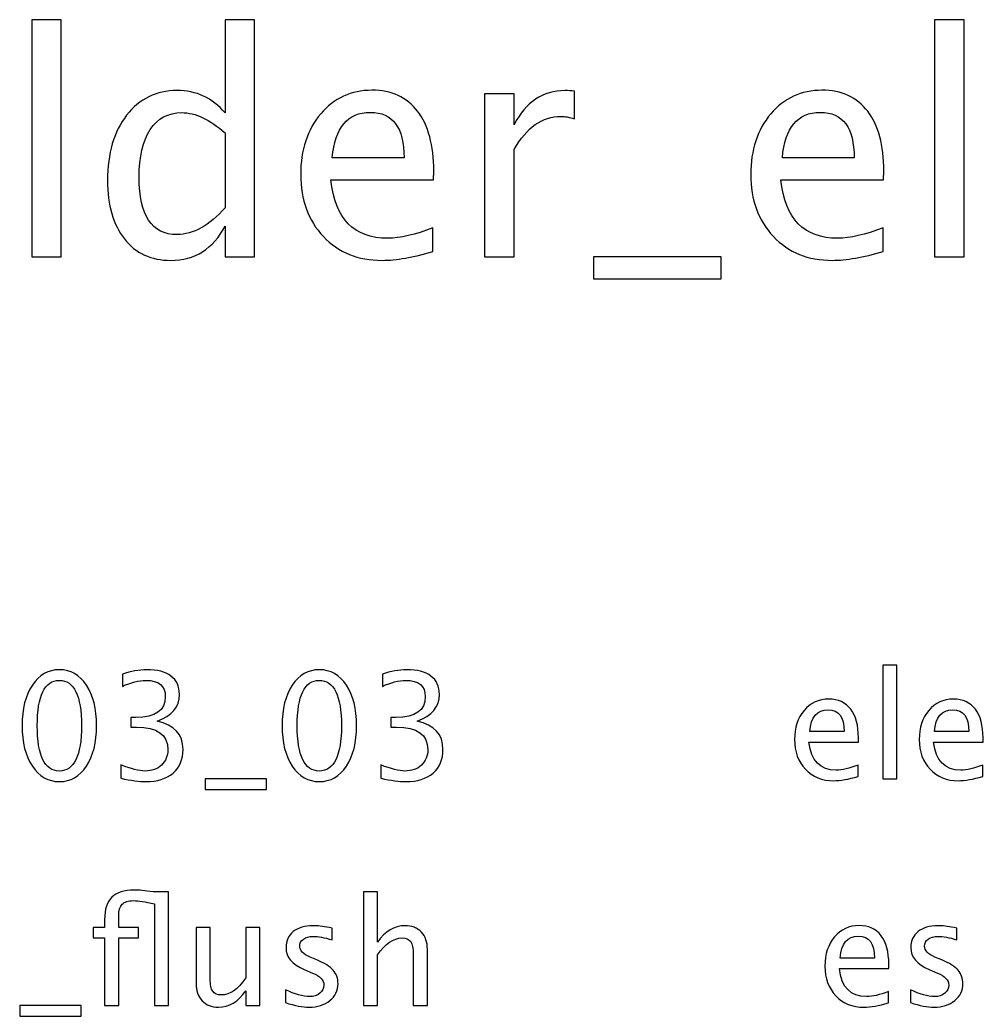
# Model space of a CAD drawing. Header units: centimetres. Extents: x -39.7 to 39.5, y 11.3 to 43.7.
# Drawn here: x -16.45 to -8.15, y 35.13 to 43.71 of the extents above; entities that cross this region are included whole.
import ezdxf

# ---------------------------------------------------------------- set-up
doc = ezdxf.new("R2010")
doc.units = ezdxf.units.CM
doc.header["$MEASUREMENT"] = 0
doc.layers.add('Layer 1', color=7, linetype='Continuous')

msp = doc.modelspace()

# ---------------------------------------------------------------- linework, layer by layer
at = {"layer": 'Layer 1'}
for points, knots in [([(-16.35209, 41.67044), (-16.35209, 41.67044), (-16.35209, 43.71037), (-16.35209, 43.71037), (-16.35209, 43.71037), (-16.35209, 43.71037), (-16.09809, 43.71037), (-16.09809, 43.71037), (-16.09809, 43.71037), (-16.09809, 43.71037), (-16.09809, 41.67044), (-16.09809, 41.67044), (-16.09809, 41.67044), (-16.09809, 41.67044), (-16.35209, 41.67044), (-16.35209, 41.67044)], [0, 0, 0, 0, 0.2, 0.2, 0.2, 0.2, 0.4, 0.4, 0.4, 0.4, 0.6, 0.6, 0.6, 0.6, 1, 1, 1, 1]), ([(-14.68522, 41.67044), (-14.68522, 41.67044), (-14.68522, 41.9337), (-14.68522, 41.9337), (-14.68522, 41.9337), (-14.78885, 41.73703), (-14.94495, 41.63869), (-15.15353, 41.63869), (-15.15353, 41.63869), (-15.32287, 41.63869), (-15.45604, 41.69999), (-15.55305, 41.82302), (-15.55305, 41.82302), (-15.65007, 41.94605), (-15.69858, 42.11406), (-15.69858, 42.32705), (-15.69858, 42.32705), (-15.69858, 42.55988), (-15.64345, 42.74729), (-15.53365, 42.88929), (-15.53365, 42.88929), (-15.42341, 43.03084), (-15.27877, 43.10183), (-15.09929, 43.10183), (-15.09929, 43.10183), (-14.93305, 43.10183), (-14.79458, 43.03833), (-14.68522, 42.91089), (-14.68522, 42.91089), (-14.68522, 42.91089), (-14.68522, 43.71037), (-14.68522, 43.71037), (-14.68522, 43.71037), (-14.68522, 43.71037), (-14.43122, 43.71037), (-14.43122, 43.71037), (-14.43122, 43.71037), (-14.43122, 43.71037), (-14.43122, 41.67044), (-14.43122, 41.67044), (-14.43122, 41.67044), (-14.43122, 41.67044), (-14.68522, 41.67044), (-14.68522, 41.67044)], [0, 0, 0, 0, 0.0833333, 0.0833333, 0.0833333, 0.0833333, 0.1666667, 0.1666667, 0.1666667, 0.1666667, 0.25, 0.25, 0.25, 0.25, 0.3333333, 0.3333333, 0.3333333, 0.3333333, 0.4166667, 0.4166667, 0.4166667, 0.4166667, 0.5, 0.5, 0.5, 0.5, 0.5833333, 0.5833333, 0.5833333, 0.5833333, 0.6666667, 0.6666667, 0.6666667, 0.6666667, 0.75, 0.75, 0.75, 0.75, 0.8333333, 0.8333333, 0.8333333, 0.8333333, 1, 1, 1, 1]), ([(-8.5685, 41.67044), (-8.5685, 41.67044), (-8.5685, 43.71037), (-8.5685, 43.71037), (-8.5685, 43.71037), (-8.5685, 43.71037), (-8.3145, 43.71037), (-8.3145, 43.71037), (-8.3145, 43.71037), (-8.3145, 43.71037), (-8.3145, 41.67044), (-8.3145, 41.67044), (-8.3145, 41.67044), (-8.3145, 41.67044), (-8.5685, 41.67044), (-8.5685, 41.67044)], [0, 0, 0, 0, 0.2, 0.2, 0.2, 0.2, 0.4, 0.4, 0.4, 0.4, 0.6, 0.6, 0.6, 0.6, 1, 1, 1, 1]), ([(-12.89311, 41.71542), (-13.06377, 41.66427), (-13.20973, 41.63869), (-13.33144, 41.63869), (-13.33144, 41.63869), (-13.53914, 41.63869), (-13.70803, 41.70748), (-13.83811, 41.84462), (-13.83811, 41.84462), (-13.9682, 41.98177), (-14.03347, 42.15948), (-14.03347, 42.3782), (-14.03347, 42.3782), (-14.03347, 42.59031), (-13.97614, 42.76449), (-13.86105, 42.90075), (-13.86105, 42.90075), (-13.74595, 43.03657), (-13.59867, 43.10448), (-13.41919, 43.10448), (-13.41919, 43.10448), (-13.24942, 43.10448), (-13.11801, 43.04407), (-13.0254, 42.92324), (-13.0254, 42.92324), (-12.9328, 42.80241), (-12.8865, 42.63132), (-12.8865, 42.40951), (-12.8865, 42.40951), (-12.8865, 42.40951), (-12.88782, 42.3319), (-12.88782, 42.3319), (-12.88782, 42.3319), (-12.88782, 42.3319), (-13.77417, 42.3319), (-13.77417, 42.3319), (-13.77417, 42.3319), (-13.73713, 41.99676), (-13.57353, 41.82919), (-13.28381, 41.82919), (-13.28381, 41.82919), (-13.17754, 41.82919), (-13.04745, 41.85918), (-12.89311, 41.91915), (-12.89311, 41.91915), (-12.89311, 41.91915), (-12.89311, 41.71542), (-12.89311, 41.71542)], [0, 0, 0, 0, 0.0769231, 0.0769231, 0.0769231, 0.0769231, 0.1538462, 0.1538462, 0.1538462, 0.1538462, 0.2307692, 0.2307692, 0.2307692, 0.2307692, 0.3076923, 0.3076923, 0.3076923, 0.3076923, 0.3846154, 0.3846154, 0.3846154, 0.3846154, 0.4615385, 0.4615385, 0.4615385, 0.4615385, 0.5384615, 0.5384615, 0.5384615, 0.5384615, 0.6153846, 0.6153846, 0.6153846, 0.6153846, 0.6923077, 0.6923077, 0.6923077, 0.6923077, 0.7692308, 0.7692308, 0.7692308, 0.7692308, 0.8461538, 0.8461538, 0.8461538, 0.8461538, 1, 1, 1, 1]), ([(-12.44817, 41.67044), (-12.44817, 41.67044), (-12.44817, 43.07273), (-12.44817, 43.07273), (-12.44817, 43.07273), (-12.44817, 43.07273), (-12.19417, 43.07273), (-12.19417, 43.07273), (-12.19417, 43.07273), (-12.19417, 43.07273), (-12.19417, 42.80771), (-12.19417, 42.80771), (-12.19417, 42.80771), (-12.09319, 43.00394), (-11.94679, 43.10183), (-11.75452, 43.10183), (-11.75452, 43.10183), (-11.7285, 43.10183), (-11.70116, 43.09963), (-11.67294, 43.09522), (-11.67294, 43.09522), (-11.67294, 43.09522), (-11.67294, 42.85754), (-11.67294, 42.85754), (-11.67294, 42.85754), (-11.71704, 42.87209), (-11.75584, 42.87958), (-11.78936, 42.87958), (-11.78936, 42.87958), (-11.95075, 42.87958), (-12.08569, 42.78433), (-12.19417, 42.59339), (-12.19417, 42.59339), (-12.19417, 42.59339), (-12.19417, 41.67044), (-12.19417, 41.67044), (-12.19417, 41.67044), (-12.19417, 41.67044), (-12.44817, 41.67044), (-12.44817, 41.67044)], [0, 0, 0, 0, 0.0909091, 0.0909091, 0.0909091, 0.0909091, 0.1818182, 0.1818182, 0.1818182, 0.1818182, 0.2727273, 0.2727273, 0.2727273, 0.2727273, 0.3636364, 0.3636364, 0.3636364, 0.3636364, 0.4545455, 0.4545455, 0.4545455, 0.4545455, 0.5454545, 0.5454545, 0.5454545, 0.5454545, 0.6363636, 0.6363636, 0.6363636, 0.6363636, 0.7272727, 0.7272727, 0.7272727, 0.7272727, 0.8181818, 0.8181818, 0.8181818, 0.8181818, 1, 1, 1, 1]), ([(-9.01344, 41.71542), (-9.1841, 41.66427), (-9.33006, 41.63869), (-9.45177, 41.63869), (-9.45177, 41.63869), (-9.65947, 41.63869), (-9.82836, 41.70748), (-9.95844, 41.84462), (-9.95844, 41.84462), (-10.08853, 41.98177), (-10.1538, 42.15948), (-10.1538, 42.3782), (-10.1538, 42.3782), (-10.1538, 42.59031), (-10.09647, 42.76449), (-9.98138, 42.90075), (-9.98138, 42.90075), (-9.86628, 43.03657), (-9.719, 43.10448), (-9.53952, 43.10448), (-9.53952, 43.10448), (-9.36975, 43.10448), (-9.23834, 43.04407), (-9.14573, 42.92324), (-9.14573, 42.92324), (-9.05313, 42.80241), (-9.00683, 42.63132), (-9.00683, 42.40951), (-9.00683, 42.40951), (-9.00683, 42.40951), (-9.00815, 42.3319), (-9.00815, 42.3319), (-9.00815, 42.3319), (-9.00815, 42.3319), (-9.8945, 42.3319), (-9.8945, 42.3319), (-9.8945, 42.3319), (-9.85746, 41.99676), (-9.69386, 41.82919), (-9.40414, 41.82919), (-9.40414, 41.82919), (-9.29787, 41.82919), (-9.16778, 41.85918), (-9.01344, 41.91915), (-9.01344, 41.91915), (-9.01344, 41.91915), (-9.01344, 41.71542), (-9.01344, 41.71542)], [0, 0, 0, 0, 0.0769231, 0.0769231, 0.0769231, 0.0769231, 0.1538462, 0.1538462, 0.1538462, 0.1538462, 0.2307692, 0.2307692, 0.2307692, 0.2307692, 0.3076923, 0.3076923, 0.3076923, 0.3076923, 0.3846154, 0.3846154, 0.3846154, 0.3846154, 0.4615385, 0.4615385, 0.4615385, 0.4615385, 0.5384615, 0.5384615, 0.5384615, 0.5384615, 0.6153846, 0.6153846, 0.6153846, 0.6153846, 0.6923077, 0.6923077, 0.6923077, 0.6923077, 0.7692308, 0.7692308, 0.7692308, 0.7692308, 0.8461538, 0.8461538, 0.8461538, 0.8461538, 1, 1, 1, 1]), ([(-14.68522, 42.73715), (-14.81707, 42.85313), (-14.94187, 42.91133), (-15.06005, 42.91133), (-15.06005, 42.91133), (-15.17646, 42.91133), (-15.26642, 42.86283), (-15.33036, 42.76537), (-15.33036, 42.76537), (-15.3943, 42.66836), (-15.42605, 42.53078), (-15.42605, 42.35262), (-15.42605, 42.35262), (-15.42605, 42.02498), (-15.31758, 41.86094), (-15.10018, 41.86094), (-15.10018, 41.86094), (-14.95907, 41.86094), (-14.8206, 41.93811), (-14.68522, 42.09201), (-14.68522, 42.09201), (-14.68522, 42.09201), (-14.68522, 42.73715), (-14.68522, 42.73715)], [0, 0, 0, 0, 0.1428571, 0.1428571, 0.1428571, 0.1428571, 0.2857143, 0.2857143, 0.2857143, 0.2857143, 0.4285714, 0.4285714, 0.4285714, 0.4285714, 0.5714286, 0.5714286, 0.5714286, 0.5714286, 0.7142857, 0.7142857, 0.7142857, 0.7142857, 1, 1, 1, 1]), ([(-13.76094, 42.5224), (-13.76094, 42.5224), (-13.14182, 42.5224), (-13.14182, 42.5224), (-13.14182, 42.5224), (-13.14182, 42.78345), (-13.23928, 42.91398), (-13.43374, 42.91398), (-13.43374, 42.91398), (-13.62954, 42.91398), (-13.73846, 42.78345), (-13.76094, 42.5224)], [0, 0, 0, 0, 0.25, 0.25, 0.25, 0.25, 0.5, 0.5, 0.5, 0.5, 1, 1, 1, 1]), ([(-9.88127, 42.5224), (-9.88127, 42.5224), (-9.26215, 42.5224), (-9.26215, 42.5224), (-9.26215, 42.5224), (-9.26215, 42.78345), (-9.35961, 42.91398), (-9.55407, 42.91398), (-9.55407, 42.91398), (-9.74987, 42.91398), (-9.85879, 42.78345), (-9.88127, 42.5224)], [0, 0, 0, 0, 0.25, 0.25, 0.25, 0.25, 0.5, 0.5, 0.5, 0.5, 1, 1, 1, 1]), ([(-11.50846, 41.47994), (-11.50846, 41.47994), (-11.50846, 41.67044), (-11.50846, 41.67044), (-11.50846, 41.67044), (-11.50846, 41.67044), (-10.40779, 41.67044), (-10.40779, 41.67044), (-10.40779, 41.67044), (-10.40779, 41.67044), (-10.40779, 41.47994), (-10.40779, 41.47994), (-10.40779, 41.47994), (-10.40779, 41.47994), (-11.50846, 41.47994), (-11.50846, 41.47994)], [0, 0, 0, 0, 0.2, 0.2, 0.2, 0.2, 0.4, 0.4, 0.4, 0.4, 0.6, 0.6, 0.6, 0.6, 1, 1, 1, 1]), ([(-16.1139, 37.14758), (-16.21021, 37.14758), (-16.28789, 37.19182), (-16.34673, 37.28008), (-16.34673, 37.28008), (-16.40579, 37.36835), (-16.43521, 37.48477), (-16.43521, 37.62955), (-16.43521, 37.62955), (-16.43521, 37.77433), (-16.40579, 37.89074), (-16.34673, 37.97901), (-16.34673, 37.97901), (-16.28789, 38.06727), (-16.21021, 38.11151), (-16.1139, 38.11151), (-16.1139, 38.11151), (-16.01717, 38.11151), (-15.93949, 38.06748), (-15.88064, 37.97943), (-15.88064, 37.97943), (-15.82201, 37.89138), (-15.79259, 37.77475), (-15.79259, 37.62955), (-15.79259, 37.62955), (-15.79259, 37.48477), (-15.82201, 37.36835), (-15.88064, 37.28008), (-15.88064, 37.28008), (-15.93949, 37.19182), (-16.01717, 37.14758), (-16.1139, 37.14758)], [0, 0, 0, 0, 0.1111111, 0.1111111, 0.1111111, 0.1111111, 0.2222222, 0.2222222, 0.2222222, 0.2222222, 0.3333333, 0.3333333, 0.3333333, 0.3333333, 0.4444444, 0.4444444, 0.4444444, 0.4444444, 0.5555556, 0.5555556, 0.5555556, 0.5555556, 0.6666667, 0.6666667, 0.6666667, 0.6666667, 0.7777778, 0.7777778, 0.7777778, 0.7777778, 1, 1, 1, 1]), ([(-15.58262, 37.17679), (-15.58262, 37.17679), (-15.58262, 37.29109), (-15.58262, 37.29109), (-15.58262, 37.29109), (-15.49541, 37.25638), (-15.42704, 37.23902), (-15.37688, 37.23902), (-15.37688, 37.23902), (-15.31782, 37.23902), (-15.2702, 37.25595), (-15.23358, 37.29003), (-15.23358, 37.29003), (-15.19696, 37.32411), (-15.17876, 37.36856), (-15.17876, 37.42317), (-15.17876, 37.42317), (-15.17876, 37.55271), (-15.26893, 37.61748), (-15.44927, 37.61748), (-15.44927, 37.61748), (-15.44927, 37.61748), (-15.49753, 37.61748), (-15.49753, 37.61748), (-15.49753, 37.61748), (-15.49753, 37.61748), (-15.49753, 37.6994), (-15.49753, 37.6994), (-15.49753, 37.6994), (-15.49753, 37.6994), (-15.45477, 37.70003), (-15.45477, 37.70003), (-15.45477, 37.70003), (-15.28523, 37.70003), (-15.20035, 37.75972), (-15.20035, 37.87931), (-15.20035, 37.87931), (-15.20035, 37.97308), (-15.25665, 38.02007), (-15.36905, 38.02007), (-15.36905, 38.02007), (-15.42937, 38.02007), (-15.49626, 38.00271), (-15.56992, 37.968), (-15.56992, 37.968), (-15.56992, 37.968), (-15.56992, 38.07468), (-15.56992, 38.07468), (-15.56992, 38.07468), (-15.49774, 38.09923), (-15.4281, 38.11151), (-15.36122, 38.11151), (-15.36122, 38.11151), (-15.2702, 38.11151), (-15.20014, 38.09331), (-15.15145, 38.0569), (-15.15145, 38.0569), (-15.10277, 38.02071), (-15.07843, 37.968), (-15.07843, 37.899), (-15.07843, 37.899), (-15.07843, 37.79126), (-15.14214, 37.71442), (-15.26978, 37.6687), (-15.26978, 37.6687), (-15.12182, 37.6342), (-15.04795, 37.55313), (-15.04795, 37.42508), (-15.04795, 37.42508), (-15.04795, 37.33872), (-15.07652, 37.27077), (-15.13346, 37.22145), (-15.13346, 37.22145), (-15.1904, 37.17213), (-15.26872, 37.14758), (-15.3682, 37.14758), (-15.3682, 37.14758), (-15.42493, 37.14758), (-15.49626, 37.15732), (-15.58262, 37.17679)], [0, 0, 0, 0, 0.047619, 0.047619, 0.047619, 0.047619, 0.0952381, 0.0952381, 0.0952381, 0.0952381, 0.1428571, 0.1428571, 0.1428571, 0.1428571, 0.1904762, 0.1904762, 0.1904762, 0.1904762, 0.2380952, 0.2380952, 0.2380952, 0.2380952, 0.2857143, 0.2857143, 0.2857143, 0.2857143, 0.3333333, 0.3333333, 0.3333333, 0.3333333, 0.3809524, 0.3809524, 0.3809524, 0.3809524, 0.4285714, 0.4285714, 0.4285714, 0.4285714, 0.4761905, 0.4761905, 0.4761905, 0.4761905, 0.5238095, 0.5238095, 0.5238095, 0.5238095, 0.5714286, 0.5714286, 0.5714286, 0.5714286, 0.6190476, 0.6190476, 0.6190476, 0.6190476, 0.6666667, 0.6666667, 0.6666667, 0.6666667, 0.7142857, 0.7142857, 0.7142857, 0.7142857, 0.7619048, 0.7619048, 0.7619048, 0.7619048, 0.8095238, 0.8095238, 0.8095238, 0.8095238, 0.8571429, 0.8571429, 0.8571429, 0.8571429, 0.9047619, 0.9047619, 0.9047619, 0.9047619, 1, 1, 1, 1]), ([(-13.87278, 37.14758), (-13.96909, 37.14758), (-14.04677, 37.19182), (-14.10561, 37.28008), (-14.10561, 37.28008), (-14.16467, 37.36835), (-14.19409, 37.48477), (-14.19409, 37.62955), (-14.19409, 37.62955), (-14.19409, 37.77433), (-14.16467, 37.89074), (-14.10561, 37.97901), (-14.10561, 37.97901), (-14.04677, 38.06727), (-13.96909, 38.11151), (-13.87278, 38.11151), (-13.87278, 38.11151), (-13.77605, 38.11151), (-13.69837, 38.06748), (-13.63952, 37.97943), (-13.63952, 37.97943), (-13.58089, 37.89138), (-13.55147, 37.77475), (-13.55147, 37.62955), (-13.55147, 37.62955), (-13.55147, 37.48477), (-13.58089, 37.36835), (-13.63952, 37.28008), (-13.63952, 37.28008), (-13.69837, 37.19182), (-13.77605, 37.14758), (-13.87278, 37.14758)], [0, 0, 0, 0, 0.1111111, 0.1111111, 0.1111111, 0.1111111, 0.2222222, 0.2222222, 0.2222222, 0.2222222, 0.3333333, 0.3333333, 0.3333333, 0.3333333, 0.4444444, 0.4444444, 0.4444444, 0.4444444, 0.5555556, 0.5555556, 0.5555556, 0.5555556, 0.6666667, 0.6666667, 0.6666667, 0.6666667, 0.7777778, 0.7777778, 0.7777778, 0.7777778, 1, 1, 1, 1]), ([(-13.3415, 37.17679), (-13.3415, 37.17679), (-13.3415, 37.29109), (-13.3415, 37.29109), (-13.3415, 37.29109), (-13.25429, 37.25638), (-13.18592, 37.23902), (-13.13576, 37.23902), (-13.13576, 37.23902), (-13.0767, 37.23902), (-13.02908, 37.25595), (-12.99246, 37.29003), (-12.99246, 37.29003), (-12.95584, 37.32411), (-12.93764, 37.36856), (-12.93764, 37.42317), (-12.93764, 37.42317), (-12.93764, 37.55271), (-13.02781, 37.61748), (-13.20815, 37.61748), (-13.20815, 37.61748), (-13.20815, 37.61748), (-13.25641, 37.61748), (-13.25641, 37.61748), (-13.25641, 37.61748), (-13.25641, 37.61748), (-13.25641, 37.6994), (-13.25641, 37.6994), (-13.25641, 37.6994), (-13.25641, 37.6994), (-13.21365, 37.70003), (-13.21365, 37.70003), (-13.21365, 37.70003), (-13.04411, 37.70003), (-12.95923, 37.75972), (-12.95923, 37.87931), (-12.95923, 37.87931), (-12.95923, 37.97308), (-13.01553, 38.02007), (-13.12793, 38.02007), (-13.12793, 38.02007), (-13.18825, 38.02007), (-13.25514, 38.00271), (-13.3288, 37.968), (-13.3288, 37.968), (-13.3288, 37.968), (-13.3288, 38.07468), (-13.3288, 38.07468), (-13.3288, 38.07468), (-13.25662, 38.09923), (-13.18698, 38.11151), (-13.1201, 38.11151), (-13.1201, 38.11151), (-13.02908, 38.11151), (-12.95902, 38.09331), (-12.91033, 38.0569), (-12.91033, 38.0569), (-12.86165, 38.02071), (-12.83731, 37.968), (-12.83731, 37.899), (-12.83731, 37.899), (-12.83731, 37.79126), (-12.90102, 37.71442), (-13.02866, 37.6687), (-13.02866, 37.6687), (-12.8807, 37.6342), (-12.80683, 37.55313), (-12.80683, 37.42508), (-12.80683, 37.42508), (-12.80683, 37.33872), (-12.8354, 37.27077), (-12.89234, 37.22145), (-12.89234, 37.22145), (-12.94928, 37.17213), (-13.0276, 37.14758), (-13.12708, 37.14758), (-13.12708, 37.14758), (-13.18381, 37.14758), (-13.25514, 37.15732), (-13.3415, 37.17679)], [0, 0, 0, 0, 0.047619, 0.047619, 0.047619, 0.047619, 0.0952381, 0.0952381, 0.0952381, 0.0952381, 0.1428571, 0.1428571, 0.1428571, 0.1428571, 0.1904762, 0.1904762, 0.1904762, 0.1904762, 0.2380952, 0.2380952, 0.2380952, 0.2380952, 0.2857143, 0.2857143, 0.2857143, 0.2857143, 0.3333333, 0.3333333, 0.3333333, 0.3333333, 0.3809524, 0.3809524, 0.3809524, 0.3809524, 0.4285714, 0.4285714, 0.4285714, 0.4285714, 0.4761905, 0.4761905, 0.4761905, 0.4761905, 0.5238095, 0.5238095, 0.5238095, 0.5238095, 0.5714286, 0.5714286, 0.5714286, 0.5714286, 0.6190476, 0.6190476, 0.6190476, 0.6190476, 0.6666667, 0.6666667, 0.6666667, 0.6666667, 0.7142857, 0.7142857, 0.7142857, 0.7142857, 0.7619048, 0.7619048, 0.7619048, 0.7619048, 0.8095238, 0.8095238, 0.8095238, 0.8095238, 0.8571429, 0.8571429, 0.8571429, 0.8571429, 0.9047619, 0.9047619, 0.9047619, 0.9047619, 1, 1, 1, 1]), ([(-9.01509, 37.17044), (-9.01509, 37.17044), (-9.01509, 38.14961), (-9.01509, 38.14961), (-9.01509, 38.14961), (-9.01509, 38.14961), (-8.89317, 38.14961), (-8.89317, 38.14961), (-8.89317, 38.14961), (-8.89317, 38.14961), (-8.89317, 37.17044), (-8.89317, 37.17044), (-8.89317, 37.17044), (-8.89317, 37.17044), (-9.01509, 37.17044), (-9.01509, 37.17044)], [0, 0, 0, 0, 0.2, 0.2, 0.2, 0.2, 0.4, 0.4, 0.4, 0.4, 0.6, 0.6, 0.6, 0.6, 1, 1, 1, 1]), ([(-16.11411, 37.23902), (-15.9869, 37.23902), (-15.9234, 37.3692), (-15.9234, 37.62955), (-15.9234, 37.62955), (-15.9234, 37.8899), (-15.9869, 38.02007), (-16.11411, 38.02007), (-16.11411, 38.02007), (-16.2409, 38.02007), (-16.3044, 37.8899), (-16.3044, 37.62955), (-16.3044, 37.62955), (-16.3044, 37.3692), (-16.2409, 37.23902), (-16.11411, 37.23902)], [0, 0, 0, 0, 0.2, 0.2, 0.2, 0.2, 0.4, 0.4, 0.4, 0.4, 0.6, 0.6, 0.6, 0.6, 1, 1, 1, 1]), ([(-13.87299, 37.23902), (-13.74578, 37.23902), (-13.68228, 37.3692), (-13.68228, 37.62955), (-13.68228, 37.62955), (-13.68228, 37.8899), (-13.74578, 38.02007), (-13.87299, 38.02007), (-13.87299, 38.02007), (-13.99978, 38.02007), (-14.06328, 37.8899), (-14.06328, 37.62955), (-14.06328, 37.62955), (-14.06328, 37.3692), (-13.99978, 37.23902), (-13.87299, 37.23902)], [0, 0, 0, 0, 0.2, 0.2, 0.2, 0.2, 0.4, 0.4, 0.4, 0.4, 0.6, 0.6, 0.6, 0.6, 1, 1, 1, 1]), ([(-9.22866, 37.19203), (-9.31057, 37.16748), (-9.38064, 37.1552), (-9.43906, 37.1552), (-9.43906, 37.1552), (-9.53875, 37.1552), (-9.61982, 37.18822), (-9.68226, 37.25405), (-9.68226, 37.25405), (-9.7447, 37.31988), (-9.77603, 37.40518), (-9.77603, 37.51017), (-9.77603, 37.51017), (-9.77603, 37.61198), (-9.74851, 37.69559), (-9.69327, 37.76099), (-9.69327, 37.76099), (-9.63802, 37.82618), (-9.56733, 37.85878), (-9.48118, 37.85878), (-9.48118, 37.85878), (-9.39969, 37.85878), (-9.33661, 37.82978), (-9.29216, 37.77179), (-9.29216, 37.77179), (-9.24771, 37.71379), (-9.22548, 37.63166), (-9.22548, 37.52519), (-9.22548, 37.52519), (-9.22548, 37.52519), (-9.22612, 37.48794), (-9.22612, 37.48794), (-9.22612, 37.48794), (-9.22612, 37.48794), (-9.65157, 37.48794), (-9.65157, 37.48794), (-9.65157, 37.48794), (-9.63379, 37.32707), (-9.55526, 37.24664), (-9.4162, 37.24664), (-9.4162, 37.24664), (-9.36518, 37.24664), (-9.30274, 37.26103), (-9.22866, 37.28982), (-9.22866, 37.28982), (-9.22866, 37.28982), (-9.22866, 37.19203), (-9.22866, 37.19203)], [0, 0, 0, 0, 0.0769231, 0.0769231, 0.0769231, 0.0769231, 0.1538462, 0.1538462, 0.1538462, 0.1538462, 0.2307692, 0.2307692, 0.2307692, 0.2307692, 0.3076923, 0.3076923, 0.3076923, 0.3076923, 0.3846154, 0.3846154, 0.3846154, 0.3846154, 0.4615385, 0.4615385, 0.4615385, 0.4615385, 0.5384615, 0.5384615, 0.5384615, 0.5384615, 0.6153846, 0.6153846, 0.6153846, 0.6153846, 0.6923077, 0.6923077, 0.6923077, 0.6923077, 0.7692308, 0.7692308, 0.7692308, 0.7692308, 0.8461538, 0.8461538, 0.8461538, 0.8461538, 1, 1, 1, 1]), ([(-8.15403, 37.19203), (-8.23594, 37.16748), (-8.30601, 37.1552), (-8.36443, 37.1552), (-8.36443, 37.1552), (-8.46412, 37.1552), (-8.54519, 37.18822), (-8.60763, 37.25405), (-8.60763, 37.25405), (-8.67007, 37.31988), (-8.7014, 37.40518), (-8.7014, 37.51017), (-8.7014, 37.51017), (-8.7014, 37.61198), (-8.67388, 37.69559), (-8.61864, 37.76099), (-8.61864, 37.76099), (-8.56339, 37.82618), (-8.4927, 37.85878), (-8.40655, 37.85878), (-8.40655, 37.85878), (-8.32506, 37.85878), (-8.26198, 37.82978), (-8.21753, 37.77179), (-8.21753, 37.77179), (-8.17308, 37.71379), (-8.15085, 37.63166), (-8.15085, 37.52519), (-8.15085, 37.52519), (-8.15085, 37.52519), (-8.15149, 37.48794), (-8.15149, 37.48794), (-8.15149, 37.48794), (-8.15149, 37.48794), (-8.57694, 37.48794), (-8.57694, 37.48794), (-8.57694, 37.48794), (-8.55916, 37.32707), (-8.48063, 37.24664), (-8.34157, 37.24664), (-8.34157, 37.24664), (-8.29055, 37.24664), (-8.22811, 37.26103), (-8.15403, 37.28982), (-8.15403, 37.28982), (-8.15403, 37.28982), (-8.15403, 37.19203), (-8.15403, 37.19203)], [0, 0, 0, 0, 0.0769231, 0.0769231, 0.0769231, 0.0769231, 0.1538462, 0.1538462, 0.1538462, 0.1538462, 0.2307692, 0.2307692, 0.2307692, 0.2307692, 0.3076923, 0.3076923, 0.3076923, 0.3076923, 0.3846154, 0.3846154, 0.3846154, 0.3846154, 0.4615385, 0.4615385, 0.4615385, 0.4615385, 0.5384615, 0.5384615, 0.5384615, 0.5384615, 0.6153846, 0.6153846, 0.6153846, 0.6153846, 0.6923077, 0.6923077, 0.6923077, 0.6923077, 0.7692308, 0.7692308, 0.7692308, 0.7692308, 0.8461538, 0.8461538, 0.8461538, 0.8461538, 1, 1, 1, 1]), ([(-9.64522, 37.57938), (-9.64522, 37.57938), (-9.34804, 37.57938), (-9.34804, 37.57938), (-9.34804, 37.57938), (-9.34804, 37.70469), (-9.39482, 37.76734), (-9.48816, 37.76734), (-9.48816, 37.76734), (-9.58214, 37.76734), (-9.63442, 37.70469), (-9.64522, 37.57938)], [0, 0, 0, 0, 0.25, 0.25, 0.25, 0.25, 0.5, 0.5, 0.5, 0.5, 1, 1, 1, 1]), ([(-8.57059, 37.57938), (-8.57059, 37.57938), (-8.27341, 37.57938), (-8.27341, 37.57938), (-8.27341, 37.57938), (-8.27341, 37.70469), (-8.32019, 37.76734), (-8.41353, 37.76734), (-8.41353, 37.76734), (-8.50751, 37.76734), (-8.55979, 37.70469), (-8.57059, 37.57938)], [0, 0, 0, 0, 0.25, 0.25, 0.25, 0.25, 0.5, 0.5, 0.5, 0.5, 1, 1, 1, 1]), ([(-14.85576, 37.079), (-14.85576, 37.079), (-14.85576, 37.17044), (-14.85576, 37.17044), (-14.85576, 37.17044), (-14.85576, 37.17044), (-14.32744, 37.17044), (-14.32744, 37.17044), (-14.32744, 37.17044), (-14.32744, 37.17044), (-14.32744, 37.079), (-14.32744, 37.079), (-14.32744, 37.079), (-14.32744, 37.079), (-14.85576, 37.079), (-14.85576, 37.079)], [0, 0, 0, 0, 0.2, 0.2, 0.2, 0.2, 0.4, 0.4, 0.4, 0.4, 0.6, 0.6, 0.6, 0.6, 1, 1, 1, 1]), ([(-15.72359, 35.21887), (-15.72359, 35.21887), (-15.72359, 35.80053), (-15.72359, 35.80053), (-15.72359, 35.80053), (-15.72359, 35.80053), (-15.82286, 35.80053), (-15.82286, 35.80053), (-15.82286, 35.80053), (-15.82286, 35.80053), (-15.82286, 35.89197), (-15.82286, 35.89197), (-15.82286, 35.89197), (-15.82286, 35.89197), (-15.72359, 35.89197), (-15.72359, 35.89197), (-15.72359, 35.89197), (-15.72359, 35.89197), (-15.72359, 35.96076), (-15.72359, 35.96076), (-15.72359, 35.96076), (-15.72359, 36.04776), (-15.70285, 36.11147), (-15.66157, 36.15211), (-15.66157, 36.15211), (-15.6203, 36.19296), (-15.55574, 36.21328), (-15.46811, 36.21328), (-15.46811, 36.21328), (-15.43022, 36.21328), (-15.37603, 36.2082), (-15.30576, 36.19804), (-15.30576, 36.19804), (-15.30576, 36.19804), (-15.17241, 36.19804), (-15.17241, 36.19804), (-15.17241, 36.19804), (-15.17241, 36.19804), (-15.17241, 35.21887), (-15.17241, 35.21887), (-15.17241, 35.21887), (-15.17241, 35.21887), (-15.29433, 35.21887), (-15.29433, 35.21887), (-15.29433, 35.21887), (-15.29433, 35.21887), (-15.29433, 36.0939), (-15.29433, 36.0939), (-15.29433, 36.0939), (-15.37328, 36.11253), (-15.43361, 36.12184), (-15.47509, 36.12184), (-15.47509, 36.12184), (-15.52039, 36.12184), (-15.55277, 36.11168), (-15.57246, 36.09136), (-15.57246, 36.09136), (-15.59193, 36.07104), (-15.60167, 36.03717), (-15.60167, 35.98955), (-15.60167, 35.98955), (-15.60167, 35.98955), (-15.60167, 35.89197), (-15.60167, 35.89197), (-15.60167, 35.89197), (-15.60167, 35.89197), (-15.43276, 35.89197), (-15.43276, 35.89197), (-15.43276, 35.89197), (-15.43276, 35.89197), (-15.43276, 35.80053), (-15.43276, 35.80053), (-15.43276, 35.80053), (-15.43276, 35.80053), (-15.60167, 35.80053), (-15.60167, 35.80053), (-15.60167, 35.80053), (-15.60167, 35.80053), (-15.60167, 35.21887), (-15.60167, 35.21887), (-15.60167, 35.21887), (-15.60167, 35.21887), (-15.72359, 35.21887), (-15.72359, 35.21887)], [0, 0, 0, 0, 0.0454545, 0.0454545, 0.0454545, 0.0454545, 0.0909091, 0.0909091, 0.0909091, 0.0909091, 0.1363636, 0.1363636, 0.1363636, 0.1363636, 0.1818182, 0.1818182, 0.1818182, 0.1818182, 0.2272727, 0.2272727, 0.2272727, 0.2272727, 0.2727273, 0.2727273, 0.2727273, 0.2727273, 0.3181818, 0.3181818, 0.3181818, 0.3181818, 0.3636364, 0.3636364, 0.3636364, 0.3636364, 0.4090909, 0.4090909, 0.4090909, 0.4090909, 0.4545455, 0.4545455, 0.4545455, 0.4545455, 0.5, 0.5, 0.5, 0.5, 0.5454545, 0.5454545, 0.5454545, 0.5454545, 0.5909091, 0.5909091, 0.5909091, 0.5909091, 0.6363636, 0.6363636, 0.6363636, 0.6363636, 0.6818182, 0.6818182, 0.6818182, 0.6818182, 0.7272727, 0.7272727, 0.7272727, 0.7272727, 0.7727273, 0.7727273, 0.7727273, 0.7727273, 0.8181818, 0.8181818, 0.8181818, 0.8181818, 0.8636364, 0.8636364, 0.8636364, 0.8636364, 0.9090909, 0.9090909, 0.9090909, 0.9090909, 1, 1, 1, 1]), ([(-13.49219, 35.21887), (-13.49219, 35.21887), (-13.49219, 36.19804), (-13.49219, 36.19804), (-13.49219, 36.19804), (-13.49219, 36.19804), (-13.37027, 36.19804), (-13.37027, 36.19804), (-13.37027, 36.19804), (-13.37027, 36.19804), (-13.37027, 35.76476), (-13.37027, 35.76476), (-13.37027, 35.76476), (-13.30571, 35.85895), (-13.22655, 35.90594), (-13.13299, 35.90594), (-13.13299, 35.90594), (-13.07415, 35.90594), (-13.02737, 35.88753), (-12.99287, 35.85048), (-12.99287, 35.85048), (-12.95837, 35.81365), (-12.94101, 35.76391), (-12.94101, 35.70168), (-12.94101, 35.70168), (-12.94101, 35.70168), (-12.94101, 35.21887), (-12.94101, 35.21887), (-12.94101, 35.21887), (-12.94101, 35.21887), (-13.06293, 35.21887), (-13.06293, 35.21887), (-13.06293, 35.21887), (-13.06293, 35.21887), (-13.06293, 35.66189), (-13.06293, 35.66189), (-13.06293, 35.66189), (-13.06293, 35.71184), (-13.07034, 35.7474), (-13.08494, 35.76857), (-13.08494, 35.76857), (-13.09976, 35.78995), (-13.1241, 35.80053), (-13.15818, 35.80053), (-13.15818, 35.80053), (-13.23311, 35.80053), (-13.30381, 35.75164), (-13.37027, 35.65385), (-13.37027, 35.65385), (-13.37027, 35.65385), (-13.37027, 35.21887), (-13.37027, 35.21887), (-13.37027, 35.21887), (-13.37027, 35.21887), (-13.49219, 35.21887), (-13.49219, 35.21887)], [0, 0, 0, 0, 0.0666667, 0.0666667, 0.0666667, 0.0666667, 0.1333333, 0.1333333, 0.1333333, 0.1333333, 0.2, 0.2, 0.2, 0.2, 0.2666667, 0.2666667, 0.2666667, 0.2666667, 0.3333333, 0.3333333, 0.3333333, 0.3333333, 0.4, 0.4, 0.4, 0.4, 0.4666667, 0.4666667, 0.4666667, 0.4666667, 0.5333333, 0.5333333, 0.5333333, 0.5333333, 0.6, 0.6, 0.6, 0.6, 0.6666667, 0.6666667, 0.6666667, 0.6666667, 0.7333333, 0.7333333, 0.7333333, 0.7333333, 0.8, 0.8, 0.8, 0.8, 0.8666667, 0.8666667, 0.8666667, 0.8666667, 1, 1, 1, 1]), ([(-14.50629, 35.21887), (-14.50629, 35.21887), (-14.50629, 35.34545), (-14.50629, 35.34545), (-14.50629, 35.34545), (-14.57127, 35.25083), (-14.65022, 35.20363), (-14.74293, 35.20363), (-14.74293, 35.20363), (-14.80178, 35.20363), (-14.84855, 35.22205), (-14.88327, 35.25909), (-14.88327, 35.25909), (-14.91819, 35.29613), (-14.93555, 35.34587), (-14.93555, 35.40874), (-14.93555, 35.40874), (-14.93555, 35.40874), (-14.93555, 35.89197), (-14.93555, 35.89197), (-14.93555, 35.89197), (-14.93555, 35.89197), (-14.81363, 35.89197), (-14.81363, 35.89197), (-14.81363, 35.89197), (-14.81363, 35.89197), (-14.81363, 35.44853), (-14.81363, 35.44853), (-14.81363, 35.44853), (-14.81363, 35.39794), (-14.80622, 35.36217), (-14.79162, 35.341), (-14.79162, 35.341), (-14.7768, 35.31962), (-14.75225, 35.30904), (-14.71774, 35.30904), (-14.71774, 35.30904), (-14.64324, 35.30904), (-14.57254, 35.35794), (-14.50629, 35.45594), (-14.50629, 35.45594), (-14.50629, 35.45594), (-14.50629, 35.89197), (-14.50629, 35.89197), (-14.50629, 35.89197), (-14.50629, 35.89197), (-14.38437, 35.89197), (-14.38437, 35.89197), (-14.38437, 35.89197), (-14.38437, 35.89197), (-14.38437, 35.21887), (-14.38437, 35.21887), (-14.38437, 35.21887), (-14.38437, 35.21887), (-14.50629, 35.21887), (-14.50629, 35.21887)], [0, 0, 0, 0, 0.0666667, 0.0666667, 0.0666667, 0.0666667, 0.1333333, 0.1333333, 0.1333333, 0.1333333, 0.2, 0.2, 0.2, 0.2, 0.2666667, 0.2666667, 0.2666667, 0.2666667, 0.3333333, 0.3333333, 0.3333333, 0.3333333, 0.4, 0.4, 0.4, 0.4, 0.4666667, 0.4666667, 0.4666667, 0.4666667, 0.5333333, 0.5333333, 0.5333333, 0.5333333, 0.6, 0.6, 0.6, 0.6, 0.6666667, 0.6666667, 0.6666667, 0.6666667, 0.7333333, 0.7333333, 0.7333333, 0.7333333, 0.8, 0.8, 0.8, 0.8, 0.8666667, 0.8666667, 0.8666667, 0.8666667, 1, 1, 1, 1]), ([(-14.16381, 35.243), (-14.16381, 35.243), (-14.16381, 35.35476), (-14.16381, 35.35476), (-14.16381, 35.35476), (-14.08401, 35.31497), (-14.0148, 35.29507), (-13.95574, 35.29507), (-13.95574, 35.29507), (-13.9206, 35.29507), (-13.89139, 35.3046), (-13.86832, 35.32365), (-13.86832, 35.32365), (-13.84525, 35.34248), (-13.83361, 35.36619), (-13.83361, 35.39477), (-13.83361, 35.39477), (-13.83361, 35.43646), (-13.86599, 35.47097), (-13.93076, 35.49827), (-13.93076, 35.49827), (-13.93076, 35.49827), (-14.0021, 35.52854), (-14.0021, 35.52854), (-14.0021, 35.52854), (-14.10729, 35.57214), (-14.16, 35.63522), (-14.16, 35.71713), (-14.16, 35.71713), (-14.16, 35.77577), (-14.13926, 35.82191), (-14.09777, 35.85556), (-14.09777, 35.85556), (-14.05628, 35.88922), (-13.99934, 35.90594), (-13.92717, 35.90594), (-13.92717, 35.90594), (-13.8897, 35.90594), (-13.84313, 35.90086), (-13.78789, 35.89049), (-13.78789, 35.89049), (-13.78789, 35.89049), (-13.76249, 35.88562), (-13.76249, 35.88562), (-13.76249, 35.88562), (-13.76249, 35.88562), (-13.76249, 35.78402), (-13.76249, 35.78402), (-13.76249, 35.78402), (-13.83043, 35.80434), (-13.88462, 35.8145), (-13.92505, 35.8145), (-13.92505, 35.8145), (-13.96061, 35.8145), (-13.98876, 35.80667), (-14.01014, 35.79122), (-14.01014, 35.79122), (-14.03131, 35.77577), (-14.04189, 35.75502), (-14.04189, 35.72899), (-14.04189, 35.72899), (-14.04189, 35.69237), (-14.01226, 35.66125), (-13.95278, 35.63607), (-13.95278, 35.63607), (-13.95278, 35.63607), (-13.89415, 35.6113), (-13.89415, 35.6113), (-13.89415, 35.6113), (-13.82768, 35.58336), (-13.78069, 35.55373), (-13.75318, 35.52261), (-13.75318, 35.52261), (-13.72545, 35.4915), (-13.71169, 35.45255), (-13.71169, 35.40598), (-13.71169, 35.40598), (-13.71169, 35.34693), (-13.73497, 35.29846), (-13.78175, 35.26057), (-13.78175, 35.26057), (-13.82832, 35.22268), (-13.88801, 35.20363), (-13.96061, 35.20363), (-13.96061, 35.20363), (-14.01649, 35.20363), (-14.08401, 35.21675), (-14.16381, 35.243)], [0, 0, 0, 0, 0.0434783, 0.0434783, 0.0434783, 0.0434783, 0.0869565, 0.0869565, 0.0869565, 0.0869565, 0.1304348, 0.1304348, 0.1304348, 0.1304348, 0.173913, 0.173913, 0.173913, 0.173913, 0.2173913, 0.2173913, 0.2173913, 0.2173913, 0.2608696, 0.2608696, 0.2608696, 0.2608696, 0.3043478, 0.3043478, 0.3043478, 0.3043478, 0.3478261, 0.3478261, 0.3478261, 0.3478261, 0.3913043, 0.3913043, 0.3913043, 0.3913043, 0.4347826, 0.4347826, 0.4347826, 0.4347826, 0.4782609, 0.4782609, 0.4782609, 0.4782609, 0.5217391, 0.5217391, 0.5217391, 0.5217391, 0.5652174, 0.5652174, 0.5652174, 0.5652174, 0.6086957, 0.6086957, 0.6086957, 0.6086957, 0.6521739, 0.6521739, 0.6521739, 0.6521739, 0.6956522, 0.6956522, 0.6956522, 0.6956522, 0.7391304, 0.7391304, 0.7391304, 0.7391304, 0.7826087, 0.7826087, 0.7826087, 0.7826087, 0.826087, 0.826087, 0.826087, 0.826087, 0.8695652, 0.8695652, 0.8695652, 0.8695652, 0.9130435, 0.9130435, 0.9130435, 0.9130435, 1, 1, 1, 1]), ([(-8.96682, 35.24046), (-9.04873, 35.21591), (-9.1188, 35.20363), (-9.17722, 35.20363), (-9.17722, 35.20363), (-9.27691, 35.20363), (-9.35798, 35.23665), (-9.42042, 35.30248), (-9.42042, 35.30248), (-9.48286, 35.36831), (-9.51419, 35.45361), (-9.51419, 35.5586), (-9.51419, 35.5586), (-9.51419, 35.66041), (-9.48667, 35.74402), (-9.43143, 35.80942), (-9.43143, 35.80942), (-9.37618, 35.87461), (-9.30549, 35.90721), (-9.21934, 35.90721), (-9.21934, 35.90721), (-9.13785, 35.90721), (-9.07477, 35.87821), (-9.03032, 35.82022), (-9.03032, 35.82022), (-8.98587, 35.76222), (-8.96364, 35.68009), (-8.96364, 35.57362), (-8.96364, 35.57362), (-8.96364, 35.57362), (-8.96428, 35.53637), (-8.96428, 35.53637), (-8.96428, 35.53637), (-8.96428, 35.53637), (-9.38973, 35.53637), (-9.38973, 35.53637), (-9.38973, 35.53637), (-9.37195, 35.3755), (-9.29342, 35.29507), (-9.15436, 35.29507), (-9.15436, 35.29507), (-9.10334, 35.29507), (-9.0409, 35.30946), (-8.96682, 35.33825), (-8.96682, 35.33825), (-8.96682, 35.33825), (-8.96682, 35.24046), (-8.96682, 35.24046)], [0, 0, 0, 0, 0.0769231, 0.0769231, 0.0769231, 0.0769231, 0.1538462, 0.1538462, 0.1538462, 0.1538462, 0.2307692, 0.2307692, 0.2307692, 0.2307692, 0.3076923, 0.3076923, 0.3076923, 0.3076923, 0.3846154, 0.3846154, 0.3846154, 0.3846154, 0.4615385, 0.4615385, 0.4615385, 0.4615385, 0.5384615, 0.5384615, 0.5384615, 0.5384615, 0.6153846, 0.6153846, 0.6153846, 0.6153846, 0.6923077, 0.6923077, 0.6923077, 0.6923077, 0.7692308, 0.7692308, 0.7692308, 0.7692308, 0.8461538, 0.8461538, 0.8461538, 0.8461538, 1, 1, 1, 1]), ([(-8.77738, 35.243), (-8.77738, 35.243), (-8.77738, 35.35476), (-8.77738, 35.35476), (-8.77738, 35.35476), (-8.69758, 35.31497), (-8.62837, 35.29507), (-8.56931, 35.29507), (-8.56931, 35.29507), (-8.53417, 35.29507), (-8.50496, 35.3046), (-8.48189, 35.32365), (-8.48189, 35.32365), (-8.45882, 35.34248), (-8.44718, 35.36619), (-8.44718, 35.39477), (-8.44718, 35.39477), (-8.44718, 35.43646), (-8.47956, 35.47097), (-8.54433, 35.49827), (-8.54433, 35.49827), (-8.54433, 35.49827), (-8.61567, 35.52854), (-8.61567, 35.52854), (-8.61567, 35.52854), (-8.72086, 35.57214), (-8.77357, 35.63522), (-8.77357, 35.71713), (-8.77357, 35.71713), (-8.77357, 35.77577), (-8.75283, 35.82191), (-8.71134, 35.85556), (-8.71134, 35.85556), (-8.66985, 35.88922), (-8.61291, 35.90594), (-8.54074, 35.90594), (-8.54074, 35.90594), (-8.50327, 35.90594), (-8.4567, 35.90086), (-8.40146, 35.89049), (-8.40146, 35.89049), (-8.40146, 35.89049), (-8.37606, 35.88562), (-8.37606, 35.88562), (-8.37606, 35.88562), (-8.37606, 35.88562), (-8.37606, 35.78402), (-8.37606, 35.78402), (-8.37606, 35.78402), (-8.444, 35.80434), (-8.49819, 35.8145), (-8.53862, 35.8145), (-8.53862, 35.8145), (-8.57418, 35.8145), (-8.60233, 35.80667), (-8.62371, 35.79122), (-8.62371, 35.79122), (-8.64488, 35.77577), (-8.65546, 35.75502), (-8.65546, 35.72899), (-8.65546, 35.72899), (-8.65546, 35.69237), (-8.62583, 35.66125), (-8.56635, 35.63607), (-8.56635, 35.63607), (-8.56635, 35.63607), (-8.50772, 35.6113), (-8.50772, 35.6113), (-8.50772, 35.6113), (-8.44125, 35.58336), (-8.39426, 35.55373), (-8.36675, 35.52261), (-8.36675, 35.52261), (-8.33902, 35.4915), (-8.32526, 35.45255), (-8.32526, 35.40598), (-8.32526, 35.40598), (-8.32526, 35.34693), (-8.34854, 35.29846), (-8.39532, 35.26057), (-8.39532, 35.26057), (-8.44189, 35.22268), (-8.50158, 35.20363), (-8.57418, 35.20363), (-8.57418, 35.20363), (-8.63006, 35.20363), (-8.69758, 35.21675), (-8.77738, 35.243)], [0, 0, 0, 0, 0.0434783, 0.0434783, 0.0434783, 0.0434783, 0.0869565, 0.0869565, 0.0869565, 0.0869565, 0.1304348, 0.1304348, 0.1304348, 0.1304348, 0.173913, 0.173913, 0.173913, 0.173913, 0.2173913, 0.2173913, 0.2173913, 0.2173913, 0.2608696, 0.2608696, 0.2608696, 0.2608696, 0.3043478, 0.3043478, 0.3043478, 0.3043478, 0.3478261, 0.3478261, 0.3478261, 0.3478261, 0.3913043, 0.3913043, 0.3913043, 0.3913043, 0.4347826, 0.4347826, 0.4347826, 0.4347826, 0.4782609, 0.4782609, 0.4782609, 0.4782609, 0.5217391, 0.5217391, 0.5217391, 0.5217391, 0.5652174, 0.5652174, 0.5652174, 0.5652174, 0.6086957, 0.6086957, 0.6086957, 0.6086957, 0.6521739, 0.6521739, 0.6521739, 0.6521739, 0.6956522, 0.6956522, 0.6956522, 0.6956522, 0.7391304, 0.7391304, 0.7391304, 0.7391304, 0.7826087, 0.7826087, 0.7826087, 0.7826087, 0.826087, 0.826087, 0.826087, 0.826087, 0.8695652, 0.8695652, 0.8695652, 0.8695652, 0.9130435, 0.9130435, 0.9130435, 0.9130435, 1, 1, 1, 1]), ([(-9.38338, 35.62781), (-9.38338, 35.62781), (-9.0862, 35.62781), (-9.0862, 35.62781), (-9.0862, 35.62781), (-9.0862, 35.75312), (-9.13298, 35.81577), (-9.22632, 35.81577), (-9.22632, 35.81577), (-9.3203, 35.81577), (-9.37258, 35.75312), (-9.38338, 35.62781)], [0, 0, 0, 0, 0.25, 0.25, 0.25, 0.25, 0.5, 0.5, 0.5, 0.5, 1, 1, 1, 1]), ([(-16.45384, 35.12743), (-16.45384, 35.12743), (-16.45384, 35.21887), (-16.45384, 35.21887), (-16.45384, 35.21887), (-16.45384, 35.21887), (-15.92552, 35.21887), (-15.92552, 35.21887), (-15.92552, 35.21887), (-15.92552, 35.21887), (-15.92552, 35.12743), (-15.92552, 35.12743), (-15.92552, 35.12743), (-15.92552, 35.12743), (-16.45384, 35.12743), (-16.45384, 35.12743)], [0, 0, 0, 0, 0.2, 0.2, 0.2, 0.2, 0.4, 0.4, 0.4, 0.4, 0.6, 0.6, 0.6, 0.6, 1, 1, 1, 1])]:
    msp.add_open_spline(points, degree=3, knots=knots, dxfattribs=at)

doc.saveas('drawing.dxf')
